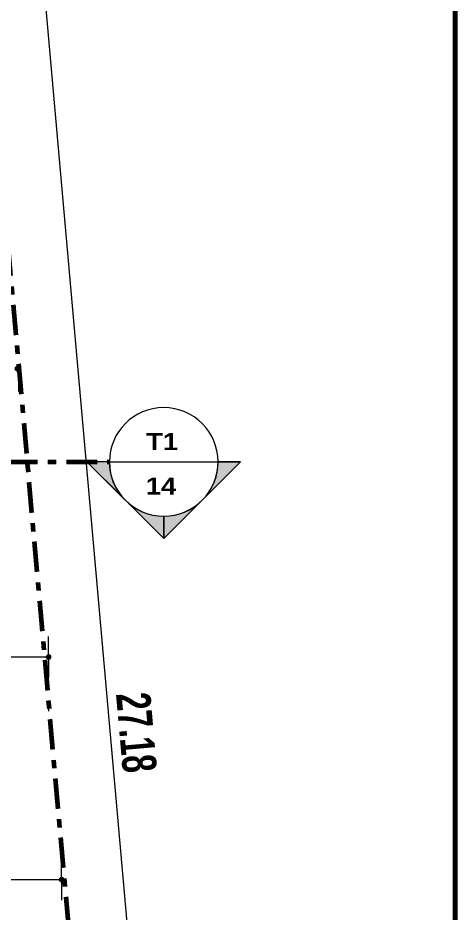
# Model space of a CAD drawing. Header units: metres. Extents: x -144 to 1000, y -717 to 29.
# Drawn here: x 850.45 to 855.56, y -559.88 to -549.41 of the extents above; entities that cross this region are included whole.
import ezdxf

# ---------------------------------------------------------------- set-up
doc = ezdxf.new("R2010")
doc.units = ezdxf.units.M
doc.linetypes.add('Basculante', pattern=[0.11625, 0.075, -0.04125])
doc.linetypes.add('Dash Dot 3_16_', pattern=[0.595313, 0.357187, -0.119063, 0, -0.119063])
doc.layers.get('0').update_dxf_attribs({"color": 1})
for name, color, linetype, lineweight in [('A-ANNO-DIMS', 1, 'Continuous', 9), ('A-DETL', 1, 'Continuous', 9), ('A-DETL-WIDE', 1, 'Continuous', 100), ('G-ANNO-SYMB', 1, 'Continuous', 9)]:
    doc.layers.add(name, color=color, linetype=linetype, lineweight=lineweight)
doc.styles.add('Arial Black', font='', dxfattribs={"height": 0.15})
doc.styles.add('Britannic Bold_B_1', font='', dxfattribs={"width": 0.7, "height": 0.4})
doc.styles.get('Arial Black').set_extended_font_data('Arial Black')
doc.styles.get('Britannic Bold_B_1').set_extended_font_data('Britannic Bold', bold=True)

# ---------------------------------------------------------------- blocks, each defined once
blk = doc.blocks.new('A$C4d52d4f2')
at = {"layer": 'A-DETL-WIDE'}
blk.add_line((-0.51513, -0.58802), (-0.51513, -0.00202), dxfattribs=at)
blk = doc.blocks.new('H')
at = {"layer": 'G-ANNO-SYMB'}
h = blk.add_hatch(color=256, dxfattribs=at)
edge = h.paths.add_edge_path()
edge.add_line((855.832, -496.186), (855.406, -495.76))
edge.add_line((855.406, -495.76), (855.668, -495.76))
edge.add_arc((856.304, -495.76), 0.636, 180, 222.0784)
h = blk.add_hatch(color=256, dxfattribs=at)
edge = h.paths.add_edge_path()
edge.add_arc((856.304, -495.76), 0.636, 317.9216, 360)
edge.add_line((856.94, -495.76), (857.202, -495.76))
edge.add_line((857.202, -495.76), (856.776, -496.186))
h = blk.add_hatch(color=256, dxfattribs=at)
edge = h.paths.add_edge_path()
edge.add_arc((856.304, -495.76), 0.635, 225, 270)
edge.add_line((856.304, -496.395), (856.304, -496.658))
edge.add_line((856.304, -496.658), (855.855, -496.209))
h = blk.add_hatch(color=256, dxfattribs=at)
edge = h.paths.add_edge_path()
edge.add_line((856.753, -496.209), (856.304, -496.658))
edge.add_line((856.304, -496.658), (856.304, -496.395))
edge.add_arc((856.304, -495.76), 0.635, 270, 315)
at = {"layer": 'A-ANNO-DIMS', "color": 5, "true_color": 0x0000ff}
blk.add_line((854.489, -485.55), (856.889, -512.624), dxfattribs=at)
at = {"layer": 'A-DETL', "color": 7, "linetype": 'Dash Dot 3_16_', "lineweight": 70}
blk.add_line((853.807, -485.61), (856.207, -512.684), dxfattribs=at)
at = {"layer": 'A-DETL', "color": 253, "true_color": 0xb6b6b6}
for p, q in [((854.608, -494.835), (854.608, -494.935)), ((854.956, -498.575), (854.956, -498.675))]:
    blk.add_line(p, q, dxfattribs=at)
at = {"layer": 'G-ANNO-SYMB', "linetype": 'Dash Dot 3_16_', "lineweight": 70}
blk.add_line((846.823, -495.76), (855.669, -495.76), dxfattribs=at)
at = {"layer": 'G-ANNO-SYMB', "lineweight": 18}
for p, q in [((856.304, -496.658), (855.406, -495.76)), ((855.669, -495.76), (855.406, -495.76)), ((855.668, -495.76), (855.406, -495.76)), ((855.406, -495.76), (855.832, -496.186)), ((855.669, -495.76), (856.939, -495.76)), ((856.304, -496.658), (857.202, -495.76)), ((856.776, -496.186), (857.202, -495.76)), ((856.939, -495.76), (857.202, -495.76)), ((857.202, -495.76), (856.94, -495.76)), ((855.855, -496.209), (856.304, -496.658)), ((856.304, -496.658), (856.753, -496.209)), ((856.304, -496.395), (856.304, -496.658)), ((856.304, -496.658), (856.304, -496.395))]:
    blk.add_line(p, q, dxfattribs=at)
for radius, start, end in [(0.635, 0, 180), (0.636, 180, 222.0784), (0.635, 180, 0), (0.636, 317.9216, 0), (0.635, 225, 270), (0.635, 270, 315)]:
    blk.add_arc((856.304, -495.76), radius, start, end, dxfattribs=at)
at = {"layer": 'A-ANNO-DIMS', "color": 5, "true_color": 0x0000ff, "style": 'Britannic Bold_B_1', "width": 0.7}
blk.add_text('27.18', height=0.4, rotation=275.0667, dxfattribs=at).set_placement((855.745, -498.476))
at = {"layer": 'G-ANNO-SYMB', "style": 'Arial Black'}
for s, p in [('T1', (856.098, -495.623)), ('14', (856.094, -496.143))]:
    blk.add_text(s, height=0.2, dxfattribs=at).set_placement(p)
blk = doc.blocks.new('OOOO')
at = {"layer": 'A-ANNO-DIMS', "lineweight": 25, "true_color": 0x0000ff}
h = blk.add_hatch(color=5, dxfattribs=at)
edge = h.paths.add_edge_path()
edge.add_arc((617.767, -496.971), 0.025, 0, 360)
h = blk.add_hatch(color=5, dxfattribs=at)
edge = h.paths.add_edge_path()
edge.add_arc((618.131, -500.341), 0.025, 0, 360)
h = blk.add_hatch(color=5, dxfattribs=at)
edge = h.paths.add_edge_path()
edge.add_arc((618.284, -502.947), 0.025, 0, 360)
at = {"layer": 'A-ANNO-DIMS', "color": 5, "true_color": 0x0000ff}
for p, q in [((618.131, -500.341), (618.131, -500.101)), ((616.186, -500.341), (618.131, -500.341)), ((618.131, -500.341), (618.131, -500.581)), ((618.284, -502.947), (618.284, -502.707)), ((615.986, -502.947), (618.284, -502.947)), ((618.284, -502.947), (618.284, -503.187))]:
    blk.add_line(p, q, dxfattribs=at)
at = {"layer": 'A-ANNO-DIMS', "color": 5, "lineweight": 25, "true_color": 0x0000ff}
for centre in [(617.767, -496.971), (618.131, -500.341), (618.284, -502.947)]:
    blk.add_circle(centre, 0.025, dxfattribs=at)
at = {"layer": 'A-DETL', "color": 7, "linetype": 'Basculante', "lineweight": 35}
blk.add_line((618.284, -502.604), (618.284, -502.664), dxfattribs=at)

msp = doc.modelspace()

# ---------------------------------------------------------------- block references
at = {"xscale": 99.43160273753426, "yscale": 99.43160273753426, "zscale": 99.43160273753426}
msp.add_blockref('A$C4d52d4f2', (906.775, -530.45), dxfattribs=at)
at = {"color": 3}
for name, p in [('H', (-4.154, -58.844)), ('OOOO', (232.672, -56.544))]:
    msp.add_blockref(name, p, dxfattribs=at)

doc.saveas('drawing.dxf')
